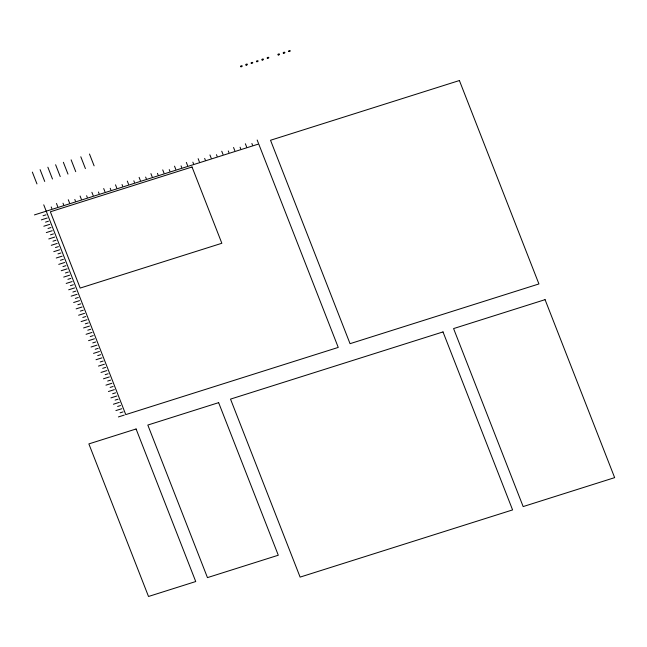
<?xml version="1.0" encoding="UTF-8"?>
<svg xmlns="http://www.w3.org/2000/svg" width="647" height="647" viewBox="0 0 647 647"><rect width="100%" height="100%" fill="white"/><g stroke="black" fill="none" stroke-linecap="round" stroke-linejoin="round"><path stroke-width="0.97" d="M34.428 214.917L258.719 143.99L338.244 347.415L125.761 414.606L43.745 204.824M43.05 215.766L46.002 214.828M41.343 219.875L47.239 218.007M45.533 222.123L48.485 221.185M43.826 226.232L49.73 224.363M48.015 228.48L50.967 227.542M46.309 232.588L52.213 230.72M50.506 234.837L53.458 233.899M48.792 238.945L54.696 237.077M52.989 241.194L55.941 240.255M51.283 245.302L57.187 243.434M55.472 247.55L58.424 246.612M53.766 251.659L59.67 249.791M57.963 253.907L60.907 252.969M56.249 258.016L62.152 256.147M60.446 260.264L63.398 259.326M58.74 264.372L64.635 262.504M62.929 266.621L65.881 265.682M61.222 270.729L67.126 268.861M65.412 272.977L68.364 272.039M63.705 277.086L69.609 275.218M67.903 279.334L70.855 278.396M66.188 283.443L72.092 281.574M70.386 285.691L73.337 284.753M68.679 289.799L74.583 287.931M72.868 292.048L75.82 291.118M71.162 296.156L77.066 294.296M75.359 298.404L78.311 297.474M73.645 302.513L79.549 300.653M77.842 304.761L80.794 303.831M76.136 308.87L82.032 307.01M80.325 311.118L83.277 310.188M78.619 315.226L84.522 313.366M82.808 317.475L85.76 316.545M81.101 321.583L87.005 319.723M85.299 323.832L88.251 322.902M83.592 327.94L89.488 326.08M87.782 330.188L90.734 329.258M86.075 334.297L91.979 332.437M90.265 336.545L93.217 335.615M88.558 340.654L94.462 338.793M92.756 342.902L95.707 341.972M91.041 347.018L96.945 345.15M95.238 349.259L98.19 348.329M93.532 353.375L99.436 351.507M97.721 355.615L100.673 354.685M96.015 359.732L101.919 357.864M100.212 361.972L103.156 361.042M98.498 366.089L104.402 364.221M102.695 368.329L105.647 367.399M100.989 372.446L106.884 370.577M105.178 374.686L108.13 373.756M103.471 378.802L109.375 376.934M107.661 381.043L110.613 380.113M105.954 385.159L111.858 383.291M110.152 387.399L113.104 386.469M108.437 391.516L114.341 389.648M112.635 393.756L115.587 392.826M110.928 397.873L116.832 396.004M115.117 400.113L118.069 399.183M113.411 404.229L119.315 402.361M117.608 406.47L120.56 405.54M115.894 410.586L121.798 408.718M120.091 412.826L123.043 411.896M118.385 416.943L124.281 415.075M257.166 140.019L258.412 143.197M251.885 143.472L252.508 145.065M245.359 143.755L246.604 146.934M240.077 147.209L240.7 148.794M233.559 147.484L234.796 150.662M228.278 150.937L228.901 152.53M221.751 151.22L222.997 154.398M216.47 154.673L217.093 156.259M209.943 154.948L211.189 158.127M204.662 158.41L205.285 159.995M198.144 158.685L199.381 161.863M192.863 162.138L193.485 163.731M186.336 162.413L187.581 165.592M181.055 165.875L181.678 167.46M174.528 166.15L175.774 169.328M169.255 169.603L169.87 171.196M162.729 169.886L163.974 173.064M157.447 173.339L158.07 174.925M150.921 173.614L152.166 176.793M145.64 177.068L146.262 178.661M139.121 177.351L140.359 180.529M133.84 180.804L134.455 182.389M127.313 181.079L128.559 184.258M122.032 184.541L122.655 186.126M115.506 184.816L116.751 187.994M110.225 188.269L110.847 189.862M103.706 188.544L104.943 191.722M89.488 154.026L94.114 165.842M98.425 192.005L99.04 193.59M80.802 156.776L85.42 168.592M91.898 192.28L93.144 195.459M86.617 195.734L87.24 197.327M71.121 159.833L75.739 171.657M80.091 196.009L81.336 199.195M63.366 162.284L67.984 174.108M74.809 199.47L75.432 201.055M55.61 164.742L60.236 176.558M68.291 199.745L69.528 202.923M63.01 203.198L63.632 204.792M47.862 167.193L52.48 179.009M56.483 203.481L57.729 206.66M40.106 169.643L44.724 181.459M51.202 206.935L51.825 208.52M32.35 172.094L36.968 183.918M459.402 80.535L270.527 140.262L350.051 343.678L538.927 283.952L459.402 80.535M192.03 166.991L50.369 211.787L80.188 288.069L221.848 243.272L192.03 166.991M218.637 402.652L147.815 425.055L207.461 577.617L278.291 555.223L218.637 402.652M136.088 428.977L88.865 443.907L148.511 596.477L195.734 581.54L136.088 428.977M443.009 331.919L230.518 399.11L300.111 577.108L512.594 509.917L443.009 331.919M545.065 299.65L453.579 328.579L523.164 506.577L614.65 477.64L545.065 299.65M289.088 51.558A0.873 0.477 -15.9 0 0 290.244 50.814A0.873 0.477 -15.9 0 0 288.894 50.757A0.873 0.477 -15.9 0 0 289.088 51.558M283.734 53.256A0.873 0.477 -15.9 0 0 284.89 52.504A0.873 0.477 -15.9 0 0 283.532 52.447A0.873 0.477 -15.9 0 0 283.734 53.256M278.38 54.946A0.873 0.477 -15.9 0 0 279.536 54.202A0.873 0.477 -15.9 0 0 278.178 54.146A0.873 0.477 -15.9 0 0 278.38 54.946M267.664 58.335A0.873 0.477 -15.9 0 0 268.82 57.591A0.873 0.477 -15.9 0 0 267.462 57.534A0.873 0.477 -15.9 0 0 267.664 58.335M262.31 60.025A0.873 0.477 -15.9 0 0 263.466 59.281A0.873 0.477 -15.9 0 0 262.108 59.225A0.873 0.477 -15.9 0 0 262.31 60.025M256.948 61.724A0.873 0.477 -15.9 0 0 258.104 60.98A0.873 0.477 -15.9 0 0 256.754 60.915A0.873 0.477 -15.9 0 0 256.948 61.724M251.594 63.414A0.873 0.477 -15.9 0 0 252.751 62.67A0.873 0.477 -15.9 0 0 251.392 62.613A0.873 0.477 -15.9 0 0 251.594 63.414M246.24 65.112A0.873 0.477 -15.9 0 0 247.397 64.36A0.873 0.477 -15.9 0 0 246.038 64.304A0.873 0.477 -15.9 0 0 246.24 65.112M241.064 66.746A0.873 0.477 -15.9 0 0 242.221 66.002A0.873 0.477 -15.9 0 0 240.862 65.945A0.873 0.477 -15.9 0 0 241.064 66.746"/></g></svg>
